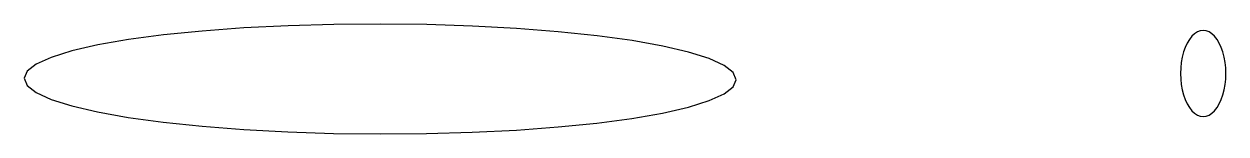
# Model space of a CAD drawing. Extents: x -292 to 292, y -205 to 211.
# Drawn here: x 11.26 to 37.97, y 208.08 to 210.52 of the extents above; entities that cross this region are included whole.
import ezdxf

# ---------------------------------------------------------------- set-up
doc = ezdxf.new("R2010")
doc.units = 0

msp = doc.modelspace()

# ---------------------------------------------------------------- linework, layer by layer
at = {"layer": 'ELLIPSES'}
for p, q in [((17.13, 210.485), (16.15, 210.436)), ((18.146, 210.514), (17.13, 210.485)), ((19.179, 210.523), (18.146, 210.514)), ((20.211, 210.51), (19.179, 210.523)), ((21.227, 210.477), (20.211, 210.51)), ((22.207, 210.424), (21.227, 210.477)), ((14.361, 210.279), (13.583, 210.176)), ((15.222, 210.367), (14.361, 210.279)), ((16.15, 210.436), (15.222, 210.367)), ((23.135, 210.352), (22.207, 210.424)), ((23.995, 210.261), (23.135, 210.352)), ((24.773, 210.154), (23.995, 210.261)), ((37.213, 210.25), (37.158, 210.181)), ((37.272, 210.305), (37.213, 210.25)), ((37.334, 210.346), (37.272, 210.305)), ((37.399, 210.37), (37.334, 210.346)), ((37.465, 210.378), (37.399, 210.37)), ((37.531, 210.37), (37.465, 210.378)), ((37.596, 210.346), (37.531, 210.37)), ((37.658, 210.305), (37.596, 210.346)), ((37.717, 210.25), (37.658, 210.305)), ((37.772, 210.181), (37.717, 210.25)), ((12.324, 209.925), (11.866, 209.782)), ((12.9, 210.057), (12.324, 209.925)), ((13.583, 210.176), (12.9, 210.057)), ((25.456, 210.033), (24.773, 210.154)), ((26.03, 209.899), (25.456, 210.033)), ((37.064, 210.004), (37.028, 209.901)), ((37.108, 210.098), (37.064, 210.004)), ((37.158, 210.181), (37.108, 210.098)), ((37.822, 210.098), (37.772, 210.181)), ((37.866, 210.004), (37.822, 210.098)), ((37.902, 209.901), (37.866, 210.004)), ((11.866, 209.782), (11.533, 209.631)), ((26.488, 209.754), (26.03, 209.899)), ((26.82, 209.602), (26.488, 209.754)), ((36.977, 209.67), (36.964, 209.548)), ((36.998, 209.788), (36.977, 209.67)), ((37.028, 209.901), (36.998, 209.788)), ((37.932, 209.788), (37.902, 209.901)), ((37.953, 209.67), (37.932, 209.788)), ((37.966, 209.548), (37.953, 209.67)), ((11.331, 209.475), (11.263, 209.316)), ((11.533, 209.631), (11.331, 209.475)), ((27.022, 209.445), (26.82, 209.602)), ((27.089, 209.285), (27.022, 209.445)), ((36.964, 209.548), (36.96, 209.423)), ((36.96, 209.423), (36.964, 209.298)), ((37.97, 209.423), (37.966, 209.548)), ((37.966, 209.298), (37.97, 209.423)), ((11.263, 209.316), (11.331, 209.156)), ((11.331, 209.156), (11.532, 208.999)), ((26.819, 208.969), (27.021, 209.126)), ((27.021, 209.126), (27.089, 209.285)), ((36.964, 209.298), (36.977, 209.176)), ((36.977, 209.176), (36.998, 209.058)), ((37.932, 209.058), (37.953, 209.176)), ((37.953, 209.176), (37.966, 209.298)), ((11.532, 208.999), (11.865, 208.847)), ((26.486, 208.819), (26.819, 208.969)), ((36.998, 209.058), (37.028, 208.945)), ((37.028, 208.945), (37.064, 208.842)), ((37.866, 208.842), (37.902, 208.945)), ((37.902, 208.945), (37.932, 209.058)), ((11.865, 208.847), (12.322, 208.702)), ((12.322, 208.702), (12.897, 208.568)), ((25.453, 208.544), (26.028, 208.676)), ((26.028, 208.676), (26.486, 208.819)), ((37.064, 208.842), (37.108, 208.748)), ((37.108, 208.748), (37.158, 208.665)), ((37.158, 208.665), (37.213, 208.596)), ((37.213, 208.596), (37.272, 208.541)), ((37.658, 208.541), (37.717, 208.596)), ((37.717, 208.596), (37.772, 208.665)), ((37.772, 208.665), (37.822, 208.748)), ((37.822, 208.748), (37.866, 208.842)), ((12.897, 208.568), (13.579, 208.447)), ((13.579, 208.447), (14.357, 208.34)), ((14.357, 208.34), (15.218, 208.249)), ((23.131, 208.234), (23.992, 208.322)), ((23.992, 208.322), (24.77, 208.425)), ((24.77, 208.425), (25.453, 208.544)), ((37.272, 208.541), (37.334, 208.5)), ((37.334, 208.5), (37.399, 208.476)), ((37.399, 208.476), (37.465, 208.468)), ((37.465, 208.468), (37.531, 208.476)), ((37.531, 208.476), (37.596, 208.5)), ((37.596, 208.5), (37.658, 208.541)), ((15.218, 208.249), (16.146, 208.177)), ((16.146, 208.177), (17.126, 208.124)), ((17.126, 208.124), (18.141, 208.091)), ((18.141, 208.091), (19.174, 208.078)), ((19.174, 208.078), (20.207, 208.087)), ((20.207, 208.087), (21.222, 208.116)), ((21.222, 208.116), (22.202, 208.165)), ((22.202, 208.165), (23.131, 208.234))]:
    msp.add_line(p, q, dxfattribs=at)

doc.saveas('drawing.dxf')
